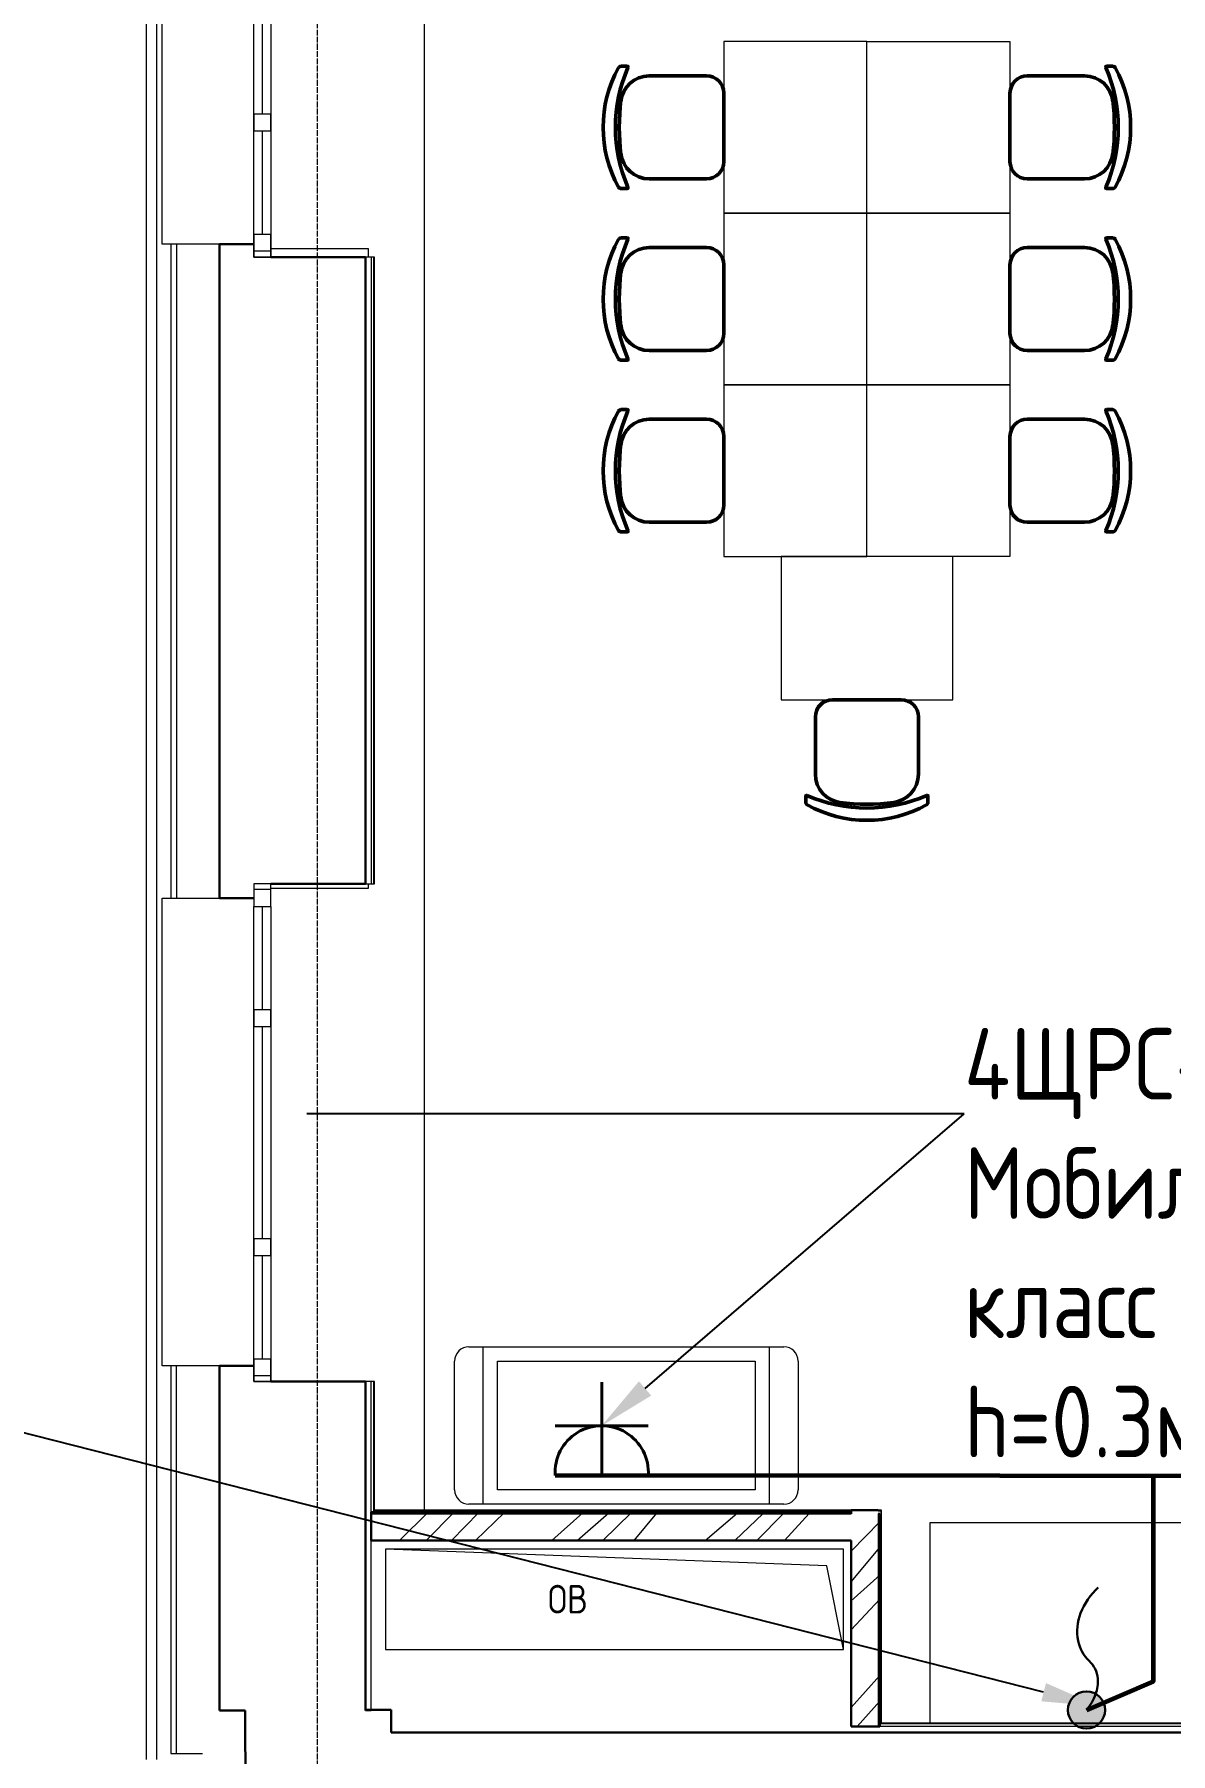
# Model space of a CAD drawing. Header units: millimetres. Extents: x -32 to 417638015, y -35 to 175284279.
# Drawn here: x 417383179 to 417387148, y 175252143 to 175258151 of the extents above; entities that cross this region are included whole.
import ezdxf
from ezdxf import colors
from ezdxf.entities.mleader import LeaderData, LeaderLine
from ezdxf.math import Vec2, Vec3

# ---------------------------------------------------------------- set-up
doc = ezdxf.new("R2010")
doc.units = ezdxf.units.MM
doc.linetypes.add('ADSK_Линия сетки', pattern=[25, 20, -2.5, 0, -2.5])
for name, color, linetype, lineweight in [('_ Окна', 7, 'Continuous', 9), ('_ЭМ_гофра', 5, 'Continuous', 60), ('Аннотация', 7, 'Continuous', 18), ('Обобщенные модели', 7, 'Continuous', 18), ('Окна', 7, 'Continuous', 9), ('Оси', 253, 'Continuous', 9), ('Перекрытие', 7, 'Continuous', 18), ('Стены наружные', 7, 'Continuous', 18), ('Стены несущие', 7, 'Continuous', 30), ('Стены отделка', 7, 'Continuous', 30), ('Стены штриховка', 7, 'Continuous', 9), ('ТХ', 5, 'Continuous', 0), ('ТХ_Задание ЭОМ_СС', 6, 'Continuous', 0), ('ШТРИХОВКА', 252, 'Continuous', 15), ('ЭМ', 5, 'Continuous', 40), ('ЭОМ_Кабельный вывод', 1, 'Continuous', 35)]:
    doc.layers.add(name, color=color, linetype=linetype, lineweight=lineweight)
doc.layers.add('_ЭМ_Надписи', color=7, linetype='Continuous')
doc.styles.add('GOST Common', font='GOST_Common.ttf', dxfattribs={"width": 0.9, "height": 349.9999999999996})
doc.styles.add('GOST Common_4', font='GOST_Common.ttf', dxfattribs={"width": 0.9, "height": 199.9999999999999})
doc.styles.add('ЭОМ', font='isocpeur.ttf', dxfattribs={"width": 0.85, "height": 250})
pattern_1 = [(45, (591.9394108331762, 243.9018102923292), (-269.4076836320746, 269.4076836320746), []), (45, (681.7420108331135, 243.9018102923292), (-269.4076836320746, 269.4076836320746), []), (45, (771.5446108331671, 243.9018102923292), (-269.4076836320746, 269.4076836320746), []), (45, (861.3474108331138, 243.9018102923292), (-269.4076836320746, 269.4076836320746), [])]

# ---------------------------------------------------------------- blocks, each defined once
blk = doc.blocks.new('_ЭМ_ТХ2_4 Этаж')
at = {"color": 8, "linetype": 'ByBlock', "lineweight": -2}
for p, q in [((975.6465571277404, 26344.93931499343), (997.3063631753066, 26344.93931499343)), ((975.6465571276458, 26344.93931499325), (997.306363175212, 26344.93931499325)), ((2693.647380430102, 26344.93931499343), (2671.987574382536, 26344.93931499343)), ((2693.647380430197, 26344.93931499325), (2671.987574382631, 26344.93931499325)), ((1274.647037520477, 26311.43931499343), (1074.335736794801, 26311.43931499343)), ((1274.647037520383, 26311.43931499331), (1074.335736794699, 26311.43931499331)), ((2394.646900037365, 26311.43931499343), (2594.958200763042, 26311.43931499343)), ((2394.64690003746, 26311.43931499331), (2594.958200763143, 26311.43931499331)), ((1334.646900038064, 26011.31087095777), (1334.647037520477, 26251.43931499343)), ((1334.646900037962, 26011.3108709576), (1334.647037520375, 26251.43931499331)), ((2334.647037519779, 26011.31087095777), (2334.646900037365, 26251.43931499343)), ((2334.647037519881, 26011.3108709576), (2334.646900037467, 26251.43931499331)), ((975.6465571277404, 25917.93931499348), (997.3063631753066, 25917.93931499348)), ((975.6465571276458, 25917.93931499331), (997.306363175212, 25917.93931499331)), ((1274.647037520477, 25951.43931499343), (1074.335736794801, 25951.43931499343)), ((1274.647037520383, 25951.43931499325), (1074.335736794699, 25951.43931499325)), ((2394.646900037365, 25951.43931499343), (2594.958200763042, 25951.43931499343)), ((2394.64690003746, 25951.43931499325), (2594.958200763143, 25951.43931499325)), ((2693.647380430102, 25917.93931499348), (2671.987574382536, 25917.93931499348)), ((2693.647380430197, 25917.93931499331), (2671.987574382631, 25917.93931499331)), ((975.6465571277404, 25744.93931499296), (997.3063631753066, 25744.93931499296)), ((975.6465571276458, 25744.93931499279), (997.306363175212, 25744.93931499279)), ((2693.647380430102, 25744.93931499296), (2671.987574382536, 25744.93931499296)), ((2693.647380430197, 25744.93931499279), (2671.987574382631, 25744.93931499279)), ((1274.647037520477, 25711.43931499296), (1074.335736794801, 25711.43931499296)), ((1274.647037520383, 25711.43931499284), (1074.335736794699, 25711.43931499284)), ((2394.646900037365, 25711.43931499296), (2594.958200763042, 25711.43931499296)), ((2394.64690003746, 25711.43931499284), (2594.958200763143, 25711.43931499284)), ((1334.646900038064, 25411.31087095731), (1334.647037520477, 25651.43931499296)), ((1334.646900037962, 25411.31087095713), (1334.647037520375, 25651.43931499284)), ((2334.647037519779, 25411.31087095731), (2334.646900037365, 25651.43931499296)), ((2334.647037519881, 25411.31087095713), (2334.646900037467, 25651.43931499284)), ((975.6465571277404, 25317.93931499302), (997.3063631753066, 25317.93931499302)), ((975.6465571276458, 25317.93931499284), (997.306363175212, 25317.93931499284)), ((1274.647037520477, 25351.43931499296), (1074.335736794801, 25351.43931499296)), ((1274.647037520383, 25351.43931499279), (1074.335736794699, 25351.43931499279)), ((2394.646900037365, 25351.43931499296), (2594.958200763042, 25351.43931499296)), ((2394.64690003746, 25351.43931499279), (2594.958200763143, 25351.43931499279)), ((2693.647380430102, 25317.93931499302), (2671.987574382536, 25317.93931499302)), ((2693.647380430197, 25317.93931499284), (2671.987574382631, 25317.93931499284)), ((975.6465571277404, 25144.93931499296), (997.3063631753066, 25144.93931499296)), ((975.6465571276458, 25144.93931499279), (997.306363175212, 25144.93931499279)), ((2693.647380430102, 25144.93931499296), (2671.987574382536, 25144.93931499296)), ((2693.647380430197, 25144.93931499279), (2671.987574382631, 25144.93931499279)), ((1274.647037520477, 25111.43931499296), (1074.335736794801, 25111.43931499296)), ((1274.647037520383, 25111.43931499284), (1074.335736794699, 25111.43931499284)), ((2394.646900037365, 25111.43931499296), (2594.958200763042, 25111.43931499296)), ((2394.64690003746, 25111.43931499284), (2594.958200763143, 25111.43931499284)), ((1334.646900038064, 24811.31087095731), (1334.647037520477, 25051.43931499296)), ((1334.646900037962, 24811.31087095713), (1334.647037520375, 25051.43931499284)), ((2334.647037519779, 24811.31087095731), (2334.646900037365, 25051.43931499296)), ((2334.647037519881, 24811.31087095713), (2334.646900037467, 25051.43931499284)), ((975.6465571277404, 24717.93931499302), (997.3063631753066, 24717.93931499302)), ((975.6465571276458, 24717.93931499284), (997.306363175212, 24717.93931499284)), ((1274.647037520477, 24751.43931499296), (1074.335736794801, 24751.43931499296)), ((1274.647037520383, 24751.43931499279), (1074.335736794699, 24751.43931499279)), ((2394.646900037365, 24751.43931499296), (2594.958200763042, 24751.43931499296)), ((2394.64690003746, 24751.43931499279), (2594.958200763143, 24751.43931499279)), ((2693.647380430102, 24717.93931499302), (2671.987574382536, 24717.93931499302)), ((2693.647380430197, 24717.93931499284), (2671.987574382631, 24717.93931499284)), ((1954.711190796806, 24131.37502423429), (1714.582746761153, 24131.3751617167)), ((1954.711190796981, 24131.37502423419), (1714.582746761269, 24131.3751617166)), ((1654.582746761153, 24071.3751617167), (1654.582746761153, 23871.06386099103)), ((1654.582746761269, 24071.37516171661), (1654.582746761269, 23871.06386099093)), ((2014.582746761153, 24071.3751617167), (2014.582746761153, 23871.06386099103)), ((2014.582746761327, 24071.37516171661), (2014.582746761327, 23871.06386099093)), ((1621.082746761153, 23772.37468132397), (1621.082746761153, 23794.03448737153)), ((1621.082746761327, 23772.37468132387), (1621.082746761327, 23794.03448737144)), ((2048.082746761094, 23772.37468132397), (2048.082746761094, 23794.03448737153)), ((2048.082746761269, 23772.37468132387), (2048.082746761269, 23794.03448737144))]:
    blk.add_line(p, q, dxfattribs=at)
at = {"color": 8}
for points in [[(1334.646968778805, 26431.3750929756), (1334.646968778805, 25831.3750929756), (1834.646968778907, 25831.3750929756), (1834.646968778907, 26431.3750929756)], [(2334.646968779038, 26431.3750929756), (2334.646968779038, 25831.3750929756), (1834.646968778936, 25831.3750929756), (1834.646968778936, 26431.3750929756)], [(1334.646968778805, 25831.37509297513), (1334.646968778805, 25231.37509297513), (1834.646968778907, 25231.37509297513), (1834.646968778907, 25831.37509297513)], [(2334.646968779038, 25831.37509297513), (2334.646968779038, 25231.37509297513), (1834.646968778936, 25231.37509297513), (1834.646968778936, 25831.37509297513)], [(1334.646968778805, 25231.37509297513), (1334.646968778805, 24631.37509297513), (1834.646968778907, 24631.37509297513), (1834.646968778907, 25231.37509297513)], [(2334.646968779038, 25231.37509297513), (2334.646968779038, 24631.37509297513), (1834.646968778936, 24631.37509297513), (1834.646968778936, 25231.37509297513)], [(1534.646968778979, 24131.37509297503), (2134.646968778979, 24131.37509297503), (2134.646968778979, 24631.37509297513), (1534.646968778979, 24631.37509297513)]]:
    blk.add_lwpolyline(points, close=True, dxfattribs=at)
at = {"color": 8, "linetype": 'ByBlock', "lineweight": -2}
for centre, radius, start, end in [((1343.696059080854, 26131.43931499343), 430.5490215606072, 150.9916647865761, 209.0083352134239), ((1343.696059080759, 26131.43931499325), 430.5490215606072, 150.9916647865761, 209.0083352134239), ((1476.967161224471, 26131.43931499343), 520.8201237039044, 156.3195110062782, 203.6804889937218), ((1476.967161224369, 26131.43931499325), 520.8201237039044, 156.3195110062782, 203.6804889937218), ((975.6465571277258, 26334.93931499343), 9.999999999989248, 90, 148.0682506325913), ((975.646557127624, 26334.93931499325), 9.999999999989248, 90, 148.0682506325913), ((997.3063631753212, 26341.93931499343), 2.999999999983853, 333.8978326816441, 90), ((997.3063631752266, 26341.93931499325), 2.999999999983853, 333.8978326816441, 90), ((2671.987574382521, 26341.93931499343), 2.999999999983854, 90, 206.1021673183559), ((2671.987574382616, 26341.93931499325), 2.999999999983854, 90, 206.1021673183559), ((2192.326776333372, 26131.43931499343), 520.8201237039045, 336.319511006273, 23.680488993727), ((2192.326776333473, 26131.43931499325), 520.8201237039045, 336.319511006273, 23.680488993727), ((2693.647380430117, 26334.93931499343), 9.99999999998925, 31.93174936740872, 90), ((2693.647380430219, 26334.93931499325), 9.99999999998925, 31.93174936740872, 90), ((2325.597878476989, 26131.43931499343), 430.5490215606073, 330.9916647865825, 29.00833521341756), ((2325.597878477083, 26131.43931499325), 430.5490215606073, 330.9916647865825, 29.00833521341756), ((1074.335736794816, 26211.43931499343), 100.0000000000176, 90, 174.2584419996828), ((1074.335736794714, 26211.43931499325), 100.0000000000176, 90, 174.2584419996828), ((1274.647037520477, 26251.43931499348), 60.00000000000227, 0, 90), ((1274.647037520419, 26251.43931499331), 59.99999999995964, 0, 90), ((2394.646900037365, 26251.43931499348), 60.00000000000229, 90, 180), ((2394.646900037424, 26251.43931499331), 59.99999999995966, 90, 180), ((2594.958200763027, 26211.43931499343), 100.0000000000176, 5.741558000315869, 90), ((2594.958200763129, 26211.43931499325), 100.0000000000176, 5.741558000315869, 90), ((1770.181110325513, 26131.43931499343), 800.3966485555333, 173.2469772545854, 186.7530227454146), ((1770.181110325411, 26131.43931499325), 800.3966485555333, 173.2469772545854, 186.7530227454146), ((1899.112827232329, 26131.43931499343), 800.3966485555335, 353.2469772545854, 6.753022745414587), ((1899.112827232431, 26131.43931499325), 800.3966485555335, 353.2469772545854, 6.753022745414587), ((1074.335736794816, 26051.43931499343), 100.0000000000176, 185.7415580003172, 270), ((1074.335736794714, 26051.43931499325), 100.0000000000176, 185.7415580003172, 270), ((2594.958200763027, 26051.43931499343), 100.0000000000176, 270, 354.2584419996841), ((2594.958200763129, 26051.43931499325), 100.0000000000176, 270, 354.2584419996841), ((1274.647037520477, 26011.43931499337), 60.00000000000227, 270, 0), ((1274.647037520419, 26011.43931499325), 59.99999999995964, 270, 0), ((2394.646900037365, 26011.43931499337), 60.00000000000229, 180, 270), ((2394.646900037424, 26011.43931499325), 59.99999999995966, 180, 270), ((975.6465571277258, 25927.93931499343), 9.999999999989248, 211.9317493674087, 270), ((975.646557127624, 25927.93931499325), 9.999999999989248, 211.9317493674087, 270), ((997.3063631753212, 25920.93931499343), 2.999999999983853, 270, 26.10216731835589), ((997.3063631752266, 25920.93931499325), 2.999999999983853, 270, 26.10216731835589), ((2671.987574382521, 25920.93931499343), 2.999999999983854, 153.8978326816441, 270), ((2671.987574382616, 25920.93931499325), 2.999999999983854, 153.8978326816441, 270), ((2693.647380430117, 25927.93931499343), 9.99999999998925, 270, 328.0682506325913), ((2693.647380430219, 25927.93931499325), 9.99999999998925, 270, 328.0682506325913), ((1343.696059080854, 25531.43931499296), 430.5490215606072, 150.9916647865761, 209.0083352134239), ((1343.696059080759, 25531.43931499279), 430.5490215606072, 150.9916647865761, 209.0083352134239), ((1476.967161224471, 25531.43931499296), 520.8201237039044, 156.3195110062782, 203.6804889937218), ((1476.967161224369, 25531.43931499279), 520.8201237039044, 156.3195110062782, 203.6804889937218), ((975.6465571277258, 25734.93931499296), 9.999999999989248, 90, 148.0682506325913), ((975.646557127624, 25734.93931499279), 9.999999999989248, 90, 148.0682506325913), ((997.3063631753212, 25741.93931499296), 2.999999999983853, 333.8978326816441, 90), ((997.3063631752266, 25741.93931499279), 2.999999999983853, 333.8978326816441, 90), ((2671.987574382521, 25741.93931499296), 2.999999999983854, 90, 206.1021673183559), ((2671.987574382616, 25741.93931499279), 2.999999999983854, 90, 206.1021673183559), ((2192.326776333372, 25531.43931499296), 520.8201237039045, 336.319511006273, 23.680488993727), ((2192.326776333473, 25531.43931499279), 520.8201237039045, 336.319511006273, 23.680488993727), ((2693.647380430117, 25734.93931499296), 9.99999999998925, 31.93174936740872, 90), ((2693.647380430219, 25734.93931499279), 9.99999999998925, 31.93174936740872, 90), ((2325.597878476989, 25531.43931499296), 430.5490215606073, 330.9916647865825, 29.00833521341756), ((2325.597878477083, 25531.43931499279), 430.5490215606073, 330.9916647865825, 29.00833521341756), ((1074.335736794816, 25611.43931499296), 100.0000000000176, 90, 174.2584419996828), ((1074.335736794714, 25611.43931499279), 100.0000000000176, 90, 174.2584419996828), ((1274.647037520477, 25651.43931499302), 60.00000000000227, 0, 90), ((1274.647037520419, 25651.43931499284), 59.99999999995964, 0, 90), ((2394.646900037365, 25651.43931499302), 60.00000000000229, 90, 180), ((2394.646900037424, 25651.43931499284), 59.99999999995966, 90, 180), ((2594.958200763027, 25611.43931499296), 100.0000000000176, 5.741558000315869, 90), ((2594.958200763129, 25611.43931499279), 100.0000000000176, 5.741558000315869, 90), ((1770.181110325513, 25531.43931499296), 800.3966485555333, 173.2469772545854, 186.7530227454146), ((1770.181110325411, 25531.43931499279), 800.3966485555333, 173.2469772545854, 186.7530227454146), ((1899.112827232329, 25531.43931499296), 800.3966485555335, 353.2469772545854, 6.753022745414587), ((1899.112827232431, 25531.43931499279), 800.3966485555335, 353.2469772545854, 6.753022745414587), ((1074.335736794816, 25451.43931499296), 100.0000000000176, 185.7415580003172, 270), ((1074.335736794714, 25451.43931499279), 100.0000000000176, 185.7415580003172, 270), ((2594.958200763027, 25451.43931499296), 100.0000000000176, 270, 354.2584419996841), ((2594.958200763129, 25451.43931499279), 100.0000000000176, 270, 354.2584419996841), ((1274.647037520477, 25411.4393149929), 60.00000000000227, 270, 0), ((1274.647037520419, 25411.43931499279), 59.99999999995964, 270, 0), ((2394.646900037365, 25411.4393149929), 60.00000000000229, 180, 270), ((2394.646900037424, 25411.43931499279), 59.99999999995966, 180, 270), ((975.6465571277258, 25327.93931499296), 9.999999999989248, 211.9317493674087, 270), ((975.646557127624, 25327.93931499279), 9.999999999989248, 211.9317493674087, 270), ((997.3063631753212, 25320.93931499296), 2.999999999983853, 270, 26.10216731835589), ((997.3063631752266, 25320.93931499279), 2.999999999983853, 270, 26.10216731835589), ((2671.987574382521, 25320.93931499296), 2.999999999983854, 153.8978326816441, 270), ((2671.987574382616, 25320.93931499279), 2.999999999983854, 153.8978326816441, 270), ((2693.647380430117, 25327.93931499296), 9.99999999998925, 270, 328.0682506325913), ((2693.647380430219, 25327.93931499279), 9.99999999998925, 270, 328.0682506325913), ((1343.696059080854, 24931.43931499296), 430.5490215606072, 150.9916647865761, 209.0083352134239), ((1343.696059080759, 24931.43931499279), 430.5490215606072, 150.9916647865761, 209.0083352134239), ((1476.967161224471, 24931.43931499296), 520.8201237039044, 156.3195110062782, 203.6804889937218), ((1476.967161224369, 24931.43931499279), 520.8201237039044, 156.3195110062782, 203.6804889937218), ((975.6465571277258, 25134.93931499296), 9.999999999989248, 90, 148.0682506325913), ((975.646557127624, 25134.93931499279), 9.999999999989248, 90, 148.0682506325913), ((997.3063631753212, 25141.93931499296), 2.999999999983853, 333.8978326816441, 90), ((997.3063631752266, 25141.93931499279), 2.999999999983853, 333.8978326816441, 90), ((2671.987574382521, 25141.93931499296), 2.999999999983854, 90, 206.1021673183559), ((2671.987574382616, 25141.93931499279), 2.999999999983854, 90, 206.1021673183559), ((2192.326776333372, 24931.43931499296), 520.8201237039045, 336.319511006273, 23.680488993727), ((2192.326776333473, 24931.43931499279), 520.8201237039045, 336.319511006273, 23.680488993727), ((2693.647380430117, 25134.93931499296), 9.99999999998925, 31.93174936740872, 90), ((2693.647380430219, 25134.93931499279), 9.99999999998925, 31.93174936740872, 90), ((2325.597878476989, 24931.43931499296), 430.5490215606073, 330.9916647865825, 29.00833521341756), ((2325.597878477083, 24931.43931499279), 430.5490215606073, 330.9916647865825, 29.00833521341756), ((1074.335736794816, 25011.43931499296), 100.0000000000176, 90, 174.2584419996828), ((1074.335736794714, 25011.43931499279), 100.0000000000176, 90, 174.2584419996828), ((1274.647037520477, 25051.43931499302), 60.00000000000227, 0, 90), ((1274.647037520419, 25051.43931499284), 59.99999999995964, 0, 90), ((2394.646900037365, 25051.43931499302), 60.00000000000229, 90, 180), ((2394.646900037424, 25051.43931499284), 59.99999999995966, 90, 180), ((2594.958200763027, 25011.43931499296), 100.0000000000176, 5.741558000315869, 90), ((2594.958200763129, 25011.43931499279), 100.0000000000176, 5.741558000315869, 90), ((1770.181110325513, 24931.43931499296), 800.3966485555333, 173.2469772545854, 186.7530227454146), ((1770.181110325411, 24931.43931499279), 800.3966485555333, 173.2469772545854, 186.7530227454146), ((1899.112827232329, 24931.43931499296), 800.3966485555335, 353.2469772545854, 6.753022745414587), ((1899.112827232431, 24931.43931499279), 800.3966485555335, 353.2469772545854, 6.753022745414587), ((1074.335736794816, 24851.43931499296), 100.0000000000176, 185.7415580003172, 270), ((1074.335736794714, 24851.43931499279), 100.0000000000176, 185.7415580003172, 270), ((2594.958200763027, 24851.43931499296), 100.0000000000176, 270, 354.2584419996841), ((2594.958200763129, 24851.43931499279), 100.0000000000176, 270, 354.2584419996841), ((1274.647037520477, 24811.4393149929), 60.00000000000227, 270, 0), ((1274.647037520419, 24811.43931499279), 59.99999999995964, 270, 0), ((2394.646900037365, 24811.4393149929), 60.00000000000229, 180, 270), ((2394.646900037424, 24811.43931499279), 59.99999999995966, 180, 270), ((975.6465571277258, 24727.93931499296), 9.999999999989248, 211.9317493674087, 270), ((975.646557127624, 24727.93931499279), 9.999999999989248, 211.9317493674087, 270), ((997.3063631753212, 24720.93931499296), 2.999999999983853, 270, 26.10216731835589), ((997.3063631752266, 24720.93931499279), 2.999999999983853, 270, 26.10216731835589), ((2671.987574382521, 24720.93931499296), 2.999999999983854, 153.8978326816441, 270), ((2671.987574382616, 24720.93931499279), 2.999999999983854, 153.8978326816441, 270), ((2693.647380430117, 24727.93931499296), 9.99999999998925, 270, 328.0682506325913), ((2693.647380430219, 24727.93931499279), 9.99999999998925, 270, 328.0682506325913), ((1714.582746761094, 24071.3751617167), 60.00000000000227, 90, 180), ((1714.582746761269, 24071.37516171665), 59.99999999995964, 90, 180), ((1954.582746761211, 24071.3751617167), 60.00000000000227, 0, 90), ((1954.582746761327, 24071.37516171665), 59.99999999995964, 0, 90), ((1754.582746761153, 23871.06386099104), 100.0000000000176, 180, 264.2584419996841), ((1754.582746761327, 23871.06386099094), 100.0000000000176, 180, 264.2584419996841), ((1914.582746761153, 23871.06386099104), 100.0000000000176, 275.7415580003159, 0), ((1914.582746761327, 23871.06386099094), 100.0000000000176, 275.7415580003159, 0), ((1624.082746761153, 23794.03448737155), 2.999999999983853, 63.89783268159778, 180), ((1624.082746761327, 23794.03448737145), 2.999999999983853, 63.89783268159778, 180), ((1834.582746761153, 24273.6952854207), 520.8201237039044, 246.3195110063087, 293.6804889936912), ((1834.582746761327, 24273.6952854206), 520.8201237039044, 246.3195110063087, 293.6804889936912), ((2045.082746761153, 23794.03448737155), 2.999999999983853, 0, 116.1021673184022), ((2045.082746761327, 23794.03448737145), 2.999999999983853, 0, 116.1021673184022), ((1631.082746761153, 23772.37468132395), 9.999999999989248, 180, 238.0682506326161), ((1631.082746761327, 23772.37468132385), 9.999999999989248, 180, 238.0682506326161), ((1834.582746761153, 24140.42418327708), 430.5490215606072, 240.9916647866154, 299.0083352133846), ((1834.582746761327, 24140.42418327698), 430.5490215606072, 240.9916647866154, 299.0083352133846), ((1834.582746761153, 24566.90923452174), 800.3966485555333, 263.2469772545732, 276.7530227454268), ((1834.582746761327, 24566.90923452164), 800.3966485555333, 263.2469772545732, 276.7530227454268), ((2038.082746761153, 23772.37468132395), 9.999999999989248, 301.9317493673839, 0), ((2038.082746761327, 23772.37468132385), 9.999999999989248, 301.9317493673839, 0)]:
    blk.add_arc(centre, radius, start, end, dxfattribs=at)
at = {"layer": 'ТХ', "color": 8}
for p, q in [((494.4174114890184, 21320.2496961224), (494.4174114890184, 21870.24969612242)), ((1494.417411489018, 21320.2496961224), (1494.417411489018, 21870.24969612242))]:
    blk.add_line(p, q, dxfattribs=at)
for points in [[(444.4174114890184, 21870.24969612242), (1544.417411489018, 21870.24969612242)], [(394.4174114890184, 21370.2496961224), (394.4174114890184, 21820.24969612242)], [(1594.417411489018, 21820.24969612242), (1594.417411489018, 21370.2496961224)], [(1544.417411489018, 21320.2496961224), (444.4174114890184, 21320.2496961224)]]:
    blk.add_lwpolyline(points, dxfattribs=at)
for points in [[(544.4174114890184, 21370.2496961224), (544.4174114890184, 21820.24969612242), (1444.417411489018, 21820.24969612242), (1444.417411489018, 21370.2496961224)], [(2054.646968778878, 21254.70339357946), (2054.646968778878, 20554.70339357946), (3254.646968778878, 20554.70339357946), (3254.646968778878, 21254.70339357946)]]:
    blk.add_lwpolyline(points, close=True, dxfattribs=at)
for centre, start, end in [((444.4174114890184, 21820.24969612242), 90, 180), ((1544.417411489018, 21820.24969612242), 0, 90), ((444.4174114890184, 21370.2496961224), 180, 270), ((1544.417411489018, 21370.2496961224), 270, 0)]:
    blk.add_arc(centre, 50.00000000000001, start, end, dxfattribs=at)
blk = doc.blocks.new('План 4 этажа')
at = {"layer": 'Стены штриховка', "lineweight": 9}
h = blk.add_hatch(dxfattribs=at)
h.set_pattern_fill('ANSI34', color=8, scale=20)
h.set_pattern_definition(pattern_1)
h.paths.add_polyline_path([(-5055.721508896211, 21431.60520387144), (-4128.495236128336, 21431.60520387144), (-4128.495236128336, 21525.60520387144), (-5805.848267349647, 21531.60520387144), (-5805.848267349647, 21431.60520387144), (-5675.672583883861, 21431.60520387144)])
h = blk.add_hatch(dxfattribs=at)
h.set_pattern_fill('ANSI34', color=8, scale=20)
h.set_pattern_definition(pattern_1)
h.paths.add_polyline_path([(-4028.495236128452, 20781.60520387138), (-4028.495236128452, 21525.60520387144), (-4034.495236128336, 21525.60520387144), (-4034.495236128452, 21537.60520387144), (-4128.495236128336, 21537.60520387144), (-4128.495236128336, 20781.60520387138)])
at = {"layer": '_ Окна', "color": 8}
for p, q in [((-6185.848267350564, 26417.15817047487), (-6185.848267350564, 27207.15817047487)), ((-6185.84826735055, 25997.15817047487), (-6185.848267350564, 26357.15817047487)), ((-6155.848267350579, 25937.15817047487), (-6215.848267350579, 25937.15817047487)), ((-6155.848267350579, 23707.16065067187), (-6215.848267350579, 23707.16065067187)), ((-6185.848267350564, 23287.16065067187), (-6185.848267350564, 23647.16065067187)), ((-6185.848267350564, 22487.16065067187), (-6185.848267350564, 23227.16065067187)), ((-6185.84826735055, 22067.16065067187), (-6185.848267350564, 22427.16065067187)), ((-6155.848267350579, 22007.16065067187), (-6215.848267350579, 22007.16065067187))]:
    blk.add_line(p, q, dxfattribs=at)
at = {"layer": '_ Окна', "color": 8, "lineweight": 18}
for p, q in [((-6215.848267350579, 26417.15817047487), (-6155.848267350579, 26417.15817047487)), ((-6215.848267350579, 26357.15817047487), (-6215.848267350579, 26417.15817047487)), ((-6155.848267350579, 26417.15817047487), (-6155.848267350579, 26357.15817047487)), ((-6155.848267350579, 26357.15817047487), (-6215.848267350579, 26357.15817047487)), ((-6215.848267350579, 25997.15817047487), (-6155.848267350579, 25997.15817047487)), ((-6215.848267350579, 25917.15817047487), (-6215.848267350579, 25997.15817047487)), ((-6155.848267350579, 25997.15817047487), (-6155.848267350579, 25917.15817047487)), ((-6155.848267350579, 25917.15817047487), (-6215.848267350579, 25917.15817047487)), ((-6155.848267350579, 23727.16065067187), (-6215.848267350579, 23727.16065067187)), ((-6215.848267350579, 23727.16065067187), (-6215.848267350579, 23647.16065067187)), ((-6155.848267350579, 23647.16065067187), (-6155.848267350579, 23727.16065067187)), ((-6215.848267350579, 23647.16065067187), (-6155.848267350579, 23647.16065067187)), ((-6215.848267350579, 23287.16065067187), (-6155.848267350579, 23287.16065067187)), ((-6215.848267350579, 23227.16065067187), (-6215.848267350579, 23287.16065067187)), ((-6155.848267350579, 23287.16065067187), (-6155.848267350579, 23227.16065067187)), ((-6155.848267350579, 23227.16065067187), (-6215.848267350579, 23227.16065067187)), ((-6215.848267350579, 22487.16065067187), (-6155.848267350579, 22487.16065067187)), ((-6215.848267350579, 22427.16065067187), (-6215.848267350579, 22487.16065067187)), ((-6155.848267350579, 22487.16065067187), (-6155.848267350579, 22427.16065067187)), ((-6155.848267350579, 22427.16065067187), (-6215.848267350579, 22427.16065067187)), ((-6215.848267350579, 22067.16065067187), (-6155.848267350579, 22067.16065067187)), ((-6215.848267350579, 21987.16065067187), (-6215.848267350579, 22067.16065067187)), ((-6155.848267350579, 22067.16065067187), (-6155.848267350579, 21987.16065067187)), ((-6155.848267350579, 21987.16065067187), (-6215.848267350579, 21987.16065067187))]:
    blk.add_line(p, q, dxfattribs=at)
at = {"layer": 'Обобщенные модели', "color": 8}
for p, q in [((-5755.848267349647, 21401.60520387138), (-5755.848267349647, 21051.60520387138)), ((-4155.848267349647, 21401.60520387138), (-5755.848267349647, 21401.60520387138)), ((-4214.181600682976, 21343.27187053807), (-5755.848267349647, 21401.60520387138)), ((-5755.848267349647, 21401.60520387138), (-5755.848267349647, 21051.60520387138)), ((-4155.848267349647, 21401.60520387138), (-5755.848267349647, 21401.60520387138)), ((-4155.848267349647, 21051.60520387138), (-4155.848267349647, 21401.60520387138)), ((-4155.848267349647, 21051.60520387138), (-4155.848267349647, 21401.60520387138)), ((-4155.848267349647, 21051.60520387138), (-4214.181600682976, 21343.27187053807)), ((-5755.848267349647, 21051.60520387138), (-4155.848267349647, 21051.60520387138)), ((-5755.848267349647, 21051.60520387138), (-4155.848267349647, 21051.60520387138))]:
    blk.add_line(p, q, dxfattribs=at)
at = {"layer": 'Окна', "color": 8}
for p, q in [((-6215.848267350564, 26417.15817047487), (-6215.848267350564, 27207.15817047487)), ((-6155.848267350477, 27207.15817047487), (-6155.848267350477, 26417.15817047487)), ((-6215.848267350579, 26417.15817047487), (-6215.848267350579, 26357.15817047487)), ((-6155.848267350579, 26357.15817047487), (-6155.848267350579, 26417.15817047487)), ((-6215.848267350564, 25997.15817047487), (-6215.848267350564, 26357.15817047487)), ((-6155.848267350477, 26357.15817047487), (-6155.848267350477, 25997.15817047487)), ((-6215.848267350579, 25997.15817047487), (-6215.848267350579, 25917.15817047487)), ((-6155.848267350579, 25917.15817047487), (-6155.848267350579, 25997.15817047487)), ((-6215.848267350579, 25917.15817047487), (-6155.848267350579, 25917.15817047487)), ((-6215.848267350579, 23727.16065067187), (-6215.848267350579, 23647.16065067187)), ((-6155.848267350579, 23727.16065067187), (-6215.848267350579, 23727.16065067187)), ((-6155.848267350579, 23647.16065067187), (-6155.848267350579, 23727.16065067187)), ((-6215.848267350564, 23287.16065067187), (-6215.848267350564, 23647.16065067187)), ((-6155.848267350477, 23647.16065067187), (-6155.848267350477, 23287.16065067187)), ((-6215.848267350579, 23287.16065067187), (-6215.848267350579, 23227.16065067187)), ((-6155.848267350579, 23227.16065067187), (-6155.848267350579, 23287.16065067187)), ((-6215.848267350564, 22487.16065067187), (-6215.848267350564, 23227.16065067187)), ((-6155.848267350477, 23227.16065067187), (-6155.848267350477, 22487.16065067187)), ((-6215.848267350579, 22487.16065067187), (-6215.848267350579, 22427.16065067187)), ((-6155.848267350579, 22427.16065067187), (-6155.848267350579, 22487.16065067187)), ((-6215.848267350564, 22067.16065067187), (-6215.848267350564, 22427.16065067187)), ((-6155.848267350477, 22427.16065067187), (-6155.848267350477, 22067.16065067187)), ((-6215.848267350579, 22067.16065067187), (-6215.848267350579, 21987.16065067187)), ((-6155.848267350579, 21987.16065067187), (-6155.848267350579, 22067.16065067187)), ((-6215.848267350579, 21987.16065067187), (-6155.848267350579, 21987.16065067187))]:
    blk.add_line(p, q, dxfattribs=at)
at = {"layer": 'Оси', "color": 8, "linetype": 'ADSK_Линия сетки'}
blk.add_line((-5993.495236128569, -3353.100552087475), (-5993.49523612851, 44439.55322518962), dxfattribs=at)
at = {"layer": 'Перекрытие', "color": 8}
for p, q in [((-5619.637004936463, 21537.60520387138), (-5619.637004936463, 36707.95977869636)), ((-6155.848267350637, 25947.15817047487), (-5815.848267349589, 25947.15817047487)), ((-5815.848267349589, 25947.15817047487), (-5815.848267349589, 25917.15817047487)), ((-5815.848267349647, 23710.90065067186), (-6155.848267350579, 23710.90065067186)), ((-5815.848267349647, 23727.16065067187), (-5815.848267349647, 23710.90065067186))]:
    blk.add_line(p, q, dxfattribs=at)
at = {"layer": 'Стены наружные', "color": 8}
for p, q in [((-6590.848267349589, 20667.12482408097), (-6590.848267349706, 32252.55837777926)), ((-6555.848267349706, 32252.68325330742), (-6555.848267349589, 20667.12482408097)), ((-6535.848267350579, 25962.15817047487), (-6535.848267350579, 27662.15817047487)), ((-6505.848267349647, 25962.15817047487), (-6535.848267350579, 25962.15817047487)), ((-6535.848267350579, 22042.16065067187), (-6535.848267350579, 23677.16065067187)), ((-6535.848267350579, 23677.16065067187), (-6505.848267349647, 23677.16065067187)), ((-6505.848267349647, 22042.16065067187), (-6535.848267350579, 22042.16065067187))]:
    blk.add_line(p, q, dxfattribs=at)
at = {"layer": 'Стены несущие', "color": 8}
for p, q in [((-6335.848267349589, 25962.15817047487), (-6335.848267349589, 23677.16065067181)), ((-6215.84826735052, 25962.15817047487), (-6335.848267349589, 25962.15817047487)), ((-5825.848267349531, 25917.15817047487), (-6155.848267350579, 25917.15817047487)), ((-5825.848267349531, 23727.16065067187), (-5825.848267349531, 25917.15817047487)), ((-6335.848267349589, 23677.16065067181), (-6215.84826735052, 23677.16065067181)), ((-6155.848267350579, 23727.16065067187), (-5825.848267349531, 23727.16065067187)), ((-6335.848267349531, 20837.43563825305), (-6335.848267349531, 22042.16065067187)), ((-6215.84826735052, 22042.16065067187), (-6335.848267349531, 22042.16065067187)), ((-5825.848267349531, 21987.16065067187), (-6155.848267350579, 21987.16065067187)), ((-5825.848267349647, 21987.16065067187), (-5825.848267349647, 20837.43563825305)), ((-4128.495236128336, 21531.60520387138), (-5805.848267349647, 21531.60520387138)), ((-5805.848267349647, 21531.60520387138), (-5805.848267349647, 21431.60520387138)), ((-4128.495236128336, 21537.60520387138), (-4128.495236128336, 21525.60520387138)), ((-4034.495236128336, 21537.60520387138), (-4128.495236128336, 21537.60520387138)), ((-4028.495236128336, 21525.60520387138), (-4034.495236128336, 21525.60520387138)), ((-4028.495236128336, 20781.60520387138), (-4028.495236128336, 21525.60520387138)), ((-5805.848267349647, 21431.60520387138), (-4128.495236128336, 21431.60520387138)), ((-4128.495236128336, 21431.60520387138), (-4128.495236128336, 20781.60520387138)), ((-6335.848267349531, 20837.43563825305), (-6245.857742489025, 20837.43563825305)), ((-6245.857742489025, 20837.43563825305), (-6239.587938459823, 19615.75653388869)), ((-5735.866413816984, 20840.43393931387), (-5825.848267349647, 20839.97214162425)), ((-5735.461855270201, 20761.60520387138), (-5735.866413816984, 20840.43393931387)), ((-1803.060589166824, 20761.60520387138), (-5735.461855270201, 20761.60520387138)), ((-4128.495236128336, 20781.60520387138), (-4028.495236128336, 20781.60520387138))]:
    blk.add_line(p, q, dxfattribs=at)
at = {"layer": 'Стены отделка', "color": 8, "lineweight": 9}
for p, q in [((-6505.848267349589, 25962.15817047487), (-6505.848267349589, 23677.16065067181)), ((-6335.848267349531, 25962.15817047487), (-6505.848267349589, 25962.15817047487)), ((-6485.848267349531, 25962.15817047487), (-6485.848267349531, 25942.15817047487)), ((-5793.848267349647, 25917.15817047487), (-5825.848267349647, 25917.15817047487)), ((-5805.848267349647, 25917.15817047487), (-5805.848267349647, 25897.15817047487)), ((-5793.848267349647, 23727.16065067187), (-5793.848267349647, 25917.15817047487)), ((-6505.848267349589, 23677.16065067181), (-6335.848267349531, 23677.16065067181)), ((-5825.848267349647, 23727.16065067187), (-5793.848267349647, 23727.16065067187)), ((-6505.848267349589, 22042.16065067187), (-6505.848267349589, 20687.43563825305)), ((-6335.848267349531, 22042.16065067187), (-6505.848267349589, 22042.16065067187)), ((-5793.848267349647, 21987.16065067187), (-5825.848267349647, 21987.16065067187)), ((-5793.848267349706, 21537.60520387138), (-5793.848267349647, 21987.16065067187)), ((-5805.848267349647, 21525.60520387138), (-4128.495236128336, 21525.60520387138)), ((-4128.495236128336, 21537.60520387138), (-5793.848267349647, 21537.60520387138)), ((-4024.495236128336, 21537.60520387138), (-4034.495236128336, 21537.60520387138)), ((-4034.495236128452, 21525.60520387138), (-4034.495236128452, 20781.60520387138)), ((-4022.495236128452, 20793.60520387138), (-4022.495236128336, 21535.60520387138)), ((-5805.848267349647, 20837.43563825305), (-5805.848267349647, 21431.60520387138)), ((-6485.848267349589, 20687.43563825305), (-6485.848267349589, 20837.43563825305)), ((-6245.857742488908, 20837.43563825305), (-6245.857742489025, 20837.43563825305)), ((-6245.857742488908, 20687.43563825305), (-6245.857742488908, 20837.43563825305)), ((-5825.848267349647, 20837.43563825305), (-5805.848267349647, 20837.43563825305)), ((-1803.060589166824, 20793.60520387138), (-4022.495236128452, 20793.60520387138)), ((-5735.461855270201, 20781.60520387138), (-5735.461855270201, 20761.60520387138)), ((-6505.848267349589, 20687.43563825305), (-6395.089899842977, 20687.43563825305)), ((-6395.089899842977, 20687.43563825305), (-6395.088846310508, 20687.2303561478)), ((-6245.087924456631, 20687.43563825305), (-6245.857742488966, 20687.43563825305))]:
    blk.add_line(p, q, dxfattribs=at)
at = {"layer": 'Стены штриховка', "color": 8}
for p, q in [((-6485.848267349531, 25942.15817047487), (-6485.848267349531, 23677.16065067181)), ((-5805.848267349647, 25897.15817047487), (-5805.848267349647, 23727.16065067187)), ((-5795.848267349589, 23727.16065067187), (-5795.848267349589, 25917.15817047493)), ((-6485.848267349589, 20837.43563825305), (-6485.848267349589, 22042.16065067187)), ((-5805.848267349647, 21531.60520387138), (-5805.848267349647, 21987.16065067187)), ((-5795.848267349647, 21535.60520387138), (-5795.848267349647, 21987.16065067187)), ((-4128.495236128336, 21535.60520387138), (-5795.848267349647, 21535.60520387138)), ((-4034.495236128336, 21535.60520387138), (-4022.495236128336, 21535.60520387138)), ((-4024.495236128336, 20791.60520387138), (-4024.495236128336, 21537.60520387138)), ((-4022.495236128336, 21537.60520387138), (-4024.495236128336, 21537.60520387138)), ((-4022.495236128336, 21535.60520387138), (-4022.495236128336, 21537.60520387138)), ((-1803.060589166824, 20791.60520387138), (-4024.495236128336, 20791.60520387138)), ((-1803.060589166824, 20781.60520387138), (-4028.495236128336, 20781.60520387138))]:
    blk.add_line(p, q, dxfattribs=at)
at = {"layer": 'Аннотация', "color": 8, "lineweight": 9, "insert": (-5049.431054812972, 21277.03611764795), "char_height": 100, "width": 149.985, "attachment_point": 3, "line_spacing_factor": 1.022765581104984, "style": 'GOST Common_4'}
blk.add_mtext('\\pxqr,t3.6,7.2,10.8,14.4,18,21.6,25.2,28.8,32.4,36,39.6,43.2,46.8,50.4,54,57.6,61.2,64.8,68.4,72,75.6,79.2,82.8,86.4,90,93.6,97.2,100.8,104.4,108,111.6,115.2;{ОВ}', dxfattribs=at)
blk = doc.blocks.new('1м розетка IP20')
at = {"layer": 'ЭМ', "color": 5}
for p, q in [((-10.46755168188247, 162.7321568910265), (-10.46755168192612, -162.7321568912412)), ((163.0684657593665, 162.7321568816078), (163.0684657593374, -162.7321569010965)), ((-10.46755168189702, -1.091393642127514e-10), (315.4856732268672, -3.637978807091713e-11))]:
    blk.add_line(p, q, dxfattribs=at)
blk.add_arc((0, 0), 163.0684657580474, 266.3195877734414, 93.6804122265587, dxfattribs=at)
blk = doc.blocks.new('*U795')
at = {"lineweight": -2}
h = blk.add_hatch(color=0, dxfattribs=at)
h.dxf.hatch_style = 1
edge = h.paths.add_edge_path()
edge.add_arc((0, 0), 64.99999999999999, 0, 360)
at = {"color": 0, "lineweight": -2}
blk.add_lwpolyline([(0, 0, -0.08936249028699324), (-31.94328082296012, 55.59760130133805, -0.1054592248489479), (-39.17610960645192, 109.6182632535746, -0.1873399643475958), (-9.367589339455362, 171.7336856918434, 0.1592570552632497), (29.26058449053184, 242.1146907970311, 0.1381598355351745), (20.75238117345052, 338.0146401467332, 0.1214254163346998), (-41.26355783157295, 427.7479858207238)], format="xyb", dxfattribs=at)
blk.add_circle((0, 0), 64.99999999999999, dxfattribs=at)
at = {"color": 7, "style": 'GOST Common', "width": 0.9}
blk.add_attdef('ОБОРУДОВАНИЕ', (25.45192302420901, 446.879697220038), '', height=250, dxfattribs=at)

msp = doc.modelspace()

# ---------------------------------------------------------------- linework, layer by layer
at = {"layer": '_ЭМ_гофра', "linetype": 'ByBlock'}
for points in [[(417385183.9161087, 175267693.0277868), (417389660.2666832, 175267693.0277868), (417389660.2666832, 175253111.7982402), (417384997.8998674, 175253115.0148277)], [(417387087.8711666, 175253113.5729473), (417387087.8711666, 175252395.5113804), (417386854.4408479, 175252295.3750314)]]:
    msp.add_lwpolyline(points, dxfattribs=at)

# ---------------------------------------------------------------- block references
at = {"layer": 'ТХ_Задание ЭОМ_СС', "lineweight": 50}
msp.add_blockref('_ЭМ_ТХ2_4 Этаж', (417384252.4643108, 175231694.5649611), dxfattribs=at)
at = {"layer": 'ШТРИХОВКА'}
msp.add_blockref('План 4 этажа', (417390160.9595469, 175231455.6631508), dxfattribs=at)
at = {"layer": 'ЭМ', "rotation": 89.99999999999999}
msp.add_blockref('1м розетка IP20', (417385160.6320243, 175253125.4823794), dxfattribs=at)
at = {"layer": 'ЭОМ_Кабельный вывод', "lineweight": 30, "xscale": -1}
msp.add_blockref('*U795', (417386854.4408479, 175252295.3750314), dxfattribs=at)

# ---------------------------------------------------------------- leaders
at = {"layer": '_ЭМ_Надписи', "color": 7, "ltscale": 5}
ml = msp.add_multileader_mtext('Standard', dxfattribs=at)
ml.set_content('{\\fGOST Common|b0|i0|c204|p34;\\W0.9;\\C256;4ЩРС-1\\fISOCPEUR|b0|i0|c204|p34;\\W0.85; Гр.7 Мобильный класс\\P\\fGOST Common|b0|i0|c0|p34;\\W0.9;h=\\fGOST Common|b0|i0|c204|p34;0\\fGOST Common|b0|i0|c0|p34;.\\fGOST Common|b0|i0|c204|p34;3м}', color=1, style='ЭОМ')
ml.set_leader_properties()
ml.build(insert=Vec2(0, 0))
ml.multileader.update_dxf_attribs({"text_left_attachment_type": 6, "text_right_attachment_type": 6, "dogleg_length": 0, "arrow_head_size": 200})
ctx = ml.context
ctx.base_point, ctx.char_height, ctx.arrow_head_size, ctx.landing_gap_size, ctx.plane_origin = Vec3(417386426.7102299, 175254378.4729439), 250, 200, 0, Vec3(417348937.7850828, 175268756.6960089)
ctx.left_attachment, ctx.right_attachment = 6, 6
notes = []
notes.append((ctx, [(0, (1, 1, 0), (417386426.7102299, 175254378.4729439), (1, 0), 0, [(0, [(417385160.6320243, 175253288.5508452)], 0, [])])]))
ctx.mtext.insert, ctx.mtext.width, ctx.mtext.defined_height, ctx.mtext.flow_direction = Vec3(417386426.7102299, 175254678.4729439), 2273.287500041229, 545.6159617257083, 5
ml = msp.add_multileader_mtext('Standard', dxfattribs=at)
ml.set_content('{\\fGOST Common|b0|i0|c204|p34;\\W0.9;\\C256;4ЩРС-2\\fISOCPEUR|b0|i0|c204|p34;\\W0.85; Гр.11\\PПрепаратарский стол,  L=2м\\Pиз пола}', color=1, style='ЭОМ')
ml.set_leader_properties()
ml.build(insert=Vec2(0, 0))
ml.multileader.update_dxf_attribs({"text_left_attachment_type": 6, "text_right_attachment_type": 6, "dogleg_length": 0, "arrow_head_size": 200})
ctx = ml.context
ctx.base_point, ctx.char_height, ctx.arrow_head_size, ctx.landing_gap_size, ctx.plane_origin = Vec3(417377917.3156161, 175253616.3525099, -64.26463315267222), 250, 200, 0, Vec3(417354189.7068405, 175262244.0612208, -64.26463315267222)
ctx.left_attachment, ctx.right_attachment = 6, 6
notes.append((ctx, [(1, (1, 1, 0), (417381752.9406161, 175253616.3525099, -64.26463315267222), (-1, 0), 0, [(0, [(417386898.540554, 175252308.3153797, -64.26463315267222)], 0, [])])]))
ctx.mtext.insert, ctx.mtext.width, ctx.mtext.defined_height, ctx.mtext.flow_direction = Vec3(417377917.3156161, 175253916.3525099, -64.26463315267222), 4095.948615517351, 5489.346264053574, 5
for ctx, leaders in notes:
    for number, flags, end, landing, length, lines in leaders:
        leader = LeaderData()
        leader.index, (leader.has_last_leader_line, leader.has_dogleg_vector, leader.attachment_direction) = number, flags
        leader.last_leader_point, leader.dogleg_vector, leader.dogleg_length = Vec3(end), Vec3(landing), length
        for number, points, colour, breaks in lines:
            line = LeaderLine()
            line.index, line.vertices, line.color, line.breaks = number, Vec3.list(points), colors.encode_raw_color(colour), breaks
            leader.lines.append(line)
        ctx.leaders.append(leader)

doc.saveas('drawing.dxf')
